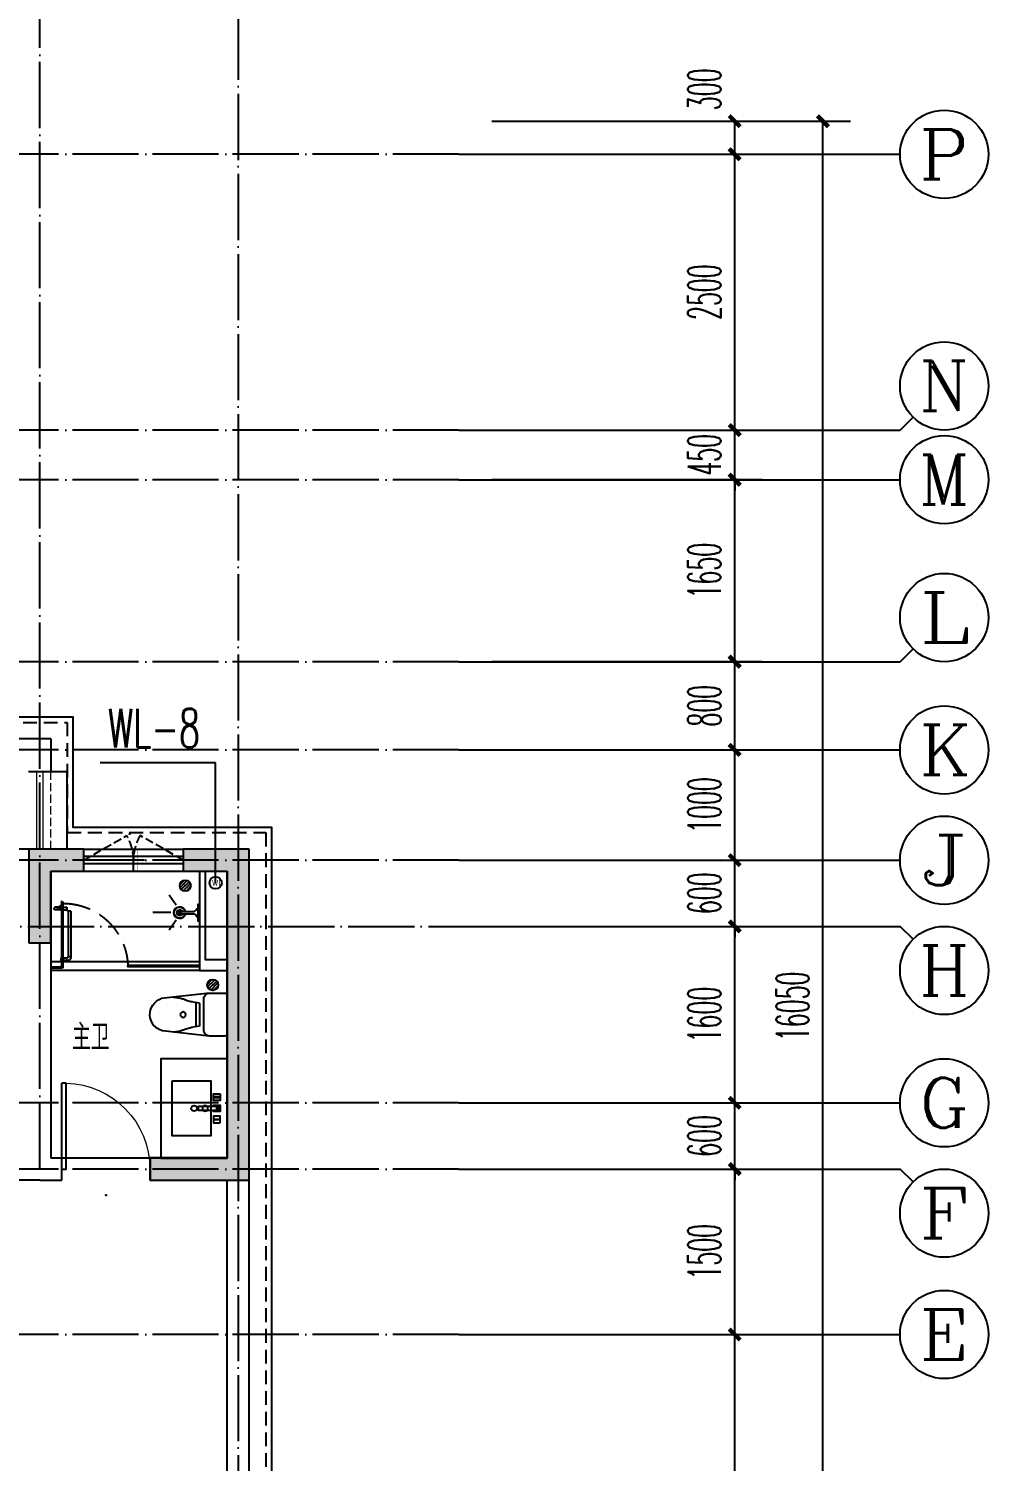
# Model space of a CAD drawing. Extents: x 27938 to 1507990, y 110129 to 923079.
# Drawn here: x 876017 to 884717, y 599099 to 612088 of the extents above; entities that cross this region are included whole.
import ezdxf
from ezdxf.enums import TextEntityAlignment as Align

# ---------------------------------------------------------------- set-up
doc = ezdxf.new("R2010")
doc.units = 0
doc.header["$LTSCALE"] = 1000
doc.header["$MEASUREMENT"] = 0
for name, pattern in [('DASH', [0.35, 0.25, -0.1]), ('DOTE', [2.42, 2, -0.2, 0.02, -0.2]), ('HIDDEN', [0.375, 0.25, -0.125])]:
    doc.linetypes.add(name, pattern=pattern)
for name, color, linetype in [('AXIS', 3, 'Continuous'), ('AXIS_TEXT', 7, 'Continuous'), ('COLUMN', 9, 'Continuous'), ('DIM_污水', 2, 'Continuous'), ('DOTE', 1, 'Continuous'), ('EQUIP_污水', 7, 'Continuous'), ('IP-bath&kitchen-JOHNSON', 4, 'Continuous'), ('LVTRY', 6, 'Continuous'), ('P-bath&kitchen-JOHNSON', 4, 'Continuous'), ('PUB_HATCH', 8, 'Continuous'), ('PUB_TEXT', 4, 'Continuous'), ('VPIPE-中水', 122, 'Continuous'), ('VPIPE-污水', 2, 'W'), ('WALL', 9, 'Continuous'), ('WINDOW', 4, 'Continuous'), ('WINDOW_TEXT', 7, 'Continuous'), ('机电标识类', 1, 'Continuous'), ('看线', 251, 'Continuous')]:
    doc.layers.add(name, color=color, linetype=linetype)
for name, color, linetype, lineweight in [('平面-栏杆', 135, 'Continuous', 15), ('平面-看线', 45, 'Continuous', 15), ('平面-空调室内机', 176, 'Continuous', 9), ('空调', 76, 'Continuous', 13)]:
    doc.layers.add(name, color=color, linetype=linetype, lineweight=lineweight)
doc.styles.add('_TCH_AXIS', font='COMPLEX', dxfattribs={"bigfont": 'GBCBIG'})
doc.styles.add('_TCH_DIM_T3', font='SIMPLEX.shx', dxfattribs={"width": 0.494118, "bigfont": 'GBCBIG.shx'})
doc.styles.add('_TCH_WINDOW', font='SIMPLEX.shx', dxfattribs={"width": 0.7, "height": 3.5, "bigfont": 'GBCBIG.shx'})
doc.styles.add('_TWT_SERIAL', font='SIMPLEX', dxfattribs={"width": 0.8, "height": 3.5, "bigfont": 'HZTXT'})
doc.styles.add('COMPLEX', font='COMPLEX')
doc.styles.get("Standard").update_dxf_attribs({"font": 'gbenor.shx', "bigfont": 'gbcbig.shx'})
doc.linetypes.add('W', pattern='A,3,-0.2,["W",Standard,S=0.25,R=0,X=-0.1,Y=-0.115],-0.2', length=3.4)
doc.dimstyles.new('_TCH_ARCH&&100', dxfattribs={"dimtxt": 297.5, "dimasz": 100, "dimexe": 250, "dimexo": 300, "dimgap": 126.25, "dimtad": 1, "dimdec": 0, "dimzin": 0, "dimdsep": 46, "dimtxsty": '_TCH_DIM_T3', "dimblk": 'ARCHTICK', "dimcen": 0.09, "dimclrt": 4, "dimazin": 2, "dimtfac": 1, "dimtdec": 0, "dimtix": 1, "dimtmove": 2, "dimatfit": 3, "dimfxl": 100, "dimtolj": 1, "dimtzin": 0, "dimarcsym": 0})

# ---------------------------------------------------------------- blocks, each defined once
blk = doc.blocks.new('rrrrrrrrrrrra')
at = {"color": 0}
for p, q in [((-112, 459), (-112, 324)), ((253, 484), (-87, 484)), ((278, 324), (278, 459)), ((-112, 324), (-64, -103)), ((-59, 271), (224, 271)), ((278, 324), (228, -116)), ((-21, 232), (-34, 154)), ((191, 200), (-26, 200)), ((186, 232), (-21, 232)), ((186, 232), (199, 154))]:
    blk.add_line(p, q, dxfattribs=at)
for centre, radius, start, end in [((-87, 459), 25, 90, 180), ((253, 459), 25, 0, 90), ((-59, 324), 53.3, 180, 270), ((224, 324), 53.3, 270, 0), ((-323, 210), 294, 333.5369, 351.4828), ((488, 210), 294, 188.5172, 206.4631), ((149, -3), 224, 158.5202, 180), ((16, -3), 224, 0, 21.4798), ((84, -64), 153, 195.0773, 340.1181)]:
    blk.add_arc(centre, radius, start, end, dxfattribs=at)
blk = doc.blocks.new('A$C1E0F638F')
at = {"color": 0}
for points in [[(500, 435), (500, 85), (0, 85), (0, 435)], [(270, 30), (230, 30), (230, 195), (270, 195)], [(120, 0), (180, 0), (180, 60), (120, 60)], [(147, 55), (153, 55), (153, 5), (147, 5)], [(230, 30), (270, 30), (270, 10), (230, 10)], [(380, 0), (320, 0), (320, 60), (380, 60)], [(353, 55), (347, 55), (347, 5), (353, 5)]]:
    blk.add_lwpolyline(points, close=True, dxfattribs=at)
blk.add_lwpolyline([(270, 60), (280, 60), (280, 0), (220, 0), (220, 60), (230, 60)], dxfattribs=at)
blk.add_circle((250, 236), 26, dxfattribs=at)
blk = doc.blocks.new('$lvtry$00000171')
at = {"color": 0}
for p, q in [((-74, 11), (-11, 74)), ((-70, -27), (27, 70)), ((-53, -53), (53, 53)), ((-27, -70), (70, 27)), ((11, -74), (74, -11))]:
    blk.add_line(p, q, dxfattribs=at)
blk.add_circle((0, 0), 75, dxfattribs=at)
blk.add_point((0, 0), dxfattribs=at)
blk = doc.blocks.new('135')
blk.add_hatch(color=0).paths.add_polyline_path([(5, 2), (4, -1), (-5, 2), (-4, 5)])
at = {"color": 0}
for p, q in [((-6, 19), (-3, 19)), ((-3, 19), (-6, 19)), ((-6, 3), (5, -2)), ((-6, 3), (-5, 3)), ((-5, 11), (-5, 31)), ((5, 11), (-5, 11)), ((5, 10), (-5, 10)), ((-5, 3), (-4, 6)), ((-4, 6), (5, 2)), ((0, 0), (0, 39)), ((6, 19), (3, 19)), ((3, 19), (6, 19)), ((4, -1), (5, 2)), ((5, 11), (5, 32)), ((4, -1), (6, -2))]:
    blk.add_line(p, q, dxfattribs=at)
for centre, radius, start, end in [((6, 16), 13.5, 151.0147, 204.8403), ((13, 4), 20.5, 163.0924, 182.0012), ((-6, 4), 1, 184.2275, 248.4661), ((-5, 22), 0.5, 335.7643, 151.0147), ((4, 18), 9.42, 155.7643, 171.9773), ((9, 15), 14.6, 166.278, 198.0953), ((14, 4), 19.5, 163.7443, 182.5269), ((-5, 3), 0.5, 181.9385, 247.2597), ((5, 22), 0.5, 29.8425, 204.574), ((-6, 17), 11.7, 10.475, 24.574), ((-6, 15), 12.4, 338.6449, 16.0476), ((29, 7), 24, 172.9439, 199.2318), ((-6, 16), 13.4, 334.9111, 29.8425), ((26, 6), 20.6, 169.1454, 199.9526), ((6, -1), 1.17, 247.4597, 19.9526), ((6, -1), 0.5, 247.4597, 19.2318)]:
    blk.add_arc(centre, radius, start, end, dxfattribs=at)
blk.add_open_spline([(-5, 31), (-4, 31), (-2, 33), (1, 29), (3, 31), (5, 32)], degree=3, knots=[0, 0, 0, 0, 3.066329, 6.218313, 11.124135, 11.124135, 11.124135, 11.124135], dxfattribs=at)
blk = doc.blocks.new('SDFAWERAWER')
at = {"layer": 'LVTRY', "color": 0}
for p, q in [((593941, -1242210), (593784, -1242595)), ((593965, -1242220), (593807, -1242604)), ((593941, -1242210), (593965, -1242220)), ((593988, -1242191), (593978, -1242214)), ((594007, -1242226), (593978, -1242214)), ((594017, -1242203), (593988, -1242191)), ((594016, -1242220), (594027, -1242193)), ((594016, -1242220), (594022, -1242223)), ((594026, -1242204), (594018, -1242222)), ((594018, -1242222), (594021, -1242220)), ((594025, -1242211), (594021, -1242220)), ((594023, -1242221), (594022, -1242223)), ((594022, -1242223), (594024, -1242222)), ((594023, -1242211), (594030, -1242194)), ((594024, -1242221), (594024, -1242222)), ((594025, -1242211), (594031, -1242197)), ((594027, -1242193), (594033, -1242195)), ((594028, -1242234), (594078, -1242255)), ((594030, -1242194), (594031, -1242197)), ((594032, -1242197), (594033, -1242195)), ((594033, -1242195), (594034, -1242197)), ((594034, -1242198), (594034, -1242197)), ((594047, -1242201), (594036, -1242229)), ((594036, -1242229), (594039, -1242230)), ((594037, -1242211), (594088, -1242232)), ((594039, -1242230), (594045, -1242214)), ((594039, -1242230), (594042, -1242228)), ((594042, -1242228), (594051, -1242205)), ((594050, -1242202), (594043, -1242218)), ((594047, -1242201), (594050, -1242202)), ((594050, -1242202), (594051, -1242205)), ((594057, -1242246), (594067, -1242223)), ((593784, -1242595), (593807, -1242604)), ((593803, -1242641), (593813, -1242618)), ((593803, -1242641), (593833, -1242653)), ((593813, -1242618), (593842, -1242630)), ((593842, -1242630), (593833, -1242653)), ((593834, -1242656), (593833, -1242653)), ((593845, -1242629), (593834, -1242656)), ((593836, -1242657), (593834, -1242656)), ((593848, -1242630), (593836, -1242657)), ((593845, -1242629), (593842, -1242630)), ((593848, -1242630), (593845, -1242629)), ((593847, -1242662), (593858, -1242634)), ((593847, -1242662), (593850, -1242663)), ((593850, -1242663), (593861, -1242635)), ((593852, -1242662), (593862, -1242637)), ((593858, -1242634), (593861, -1242635)), ((593861, -1242635), (593862, -1242637))]:
    blk.add_line(p, q, dxfattribs=at)
blk.add_lwpolyline([(593823, -1242717), (594046, -1242174), (594037, -1242170), (593814, -1242713)], close=True, dxfattribs=at)
blk.add_arc((594075, -1242240), 15.3, 281.7932, 33.7019, dxfattribs=at)
for centre, major_axis, start_param, end_param in [((593974, -1242224), (3.93, 9.6), 0, 1.570796), ((593817, -1242608), (13.5, 33.1), 1.570796, 3.141593), ((593817, -1242608), (3.93, 9.6), 1.570796, 3.141593)]:
    blk.add_ellipse(centre, major_axis=major_axis, ratio=1, start_param=start_param, end_param=end_param, dxfattribs=at)
at = {"layer": 'P-bath&kitchen-JOHNSON', "color": 0, "linetype": 'DASH'}
blk.add_arc((593810, -1242714), 586, 67.5369, 157.1325, dxfattribs=at)
at = {"layer": 'LVTRY', "color": 8, "xscale": -1, "rotation": 157.7329157530927}
blk.add_blockref('135', (594045, -1242162), dxfattribs=at)
blk = doc.blocks.new('A$C5DCB2F21')
at = {"layer": 'IP-bath&kitchen-JOHNSON', "color": 0}
for p, q in [((-68, -213), (-158, -275)), ((68, -213), (158, -275)), ((0, -261), (0, -425))]:
    blk.add_line(p, q, dxfattribs=at)
for centre, major_axis, ratio, start_param, end_param in [((0, -179), (-51, 0), 0.990052, -1.36297, 4.504563), ((0, -178), (-26.8, 0), 0.994812, -1.167677, 4.309269)]:
    blk.add_ellipse(centre, major_axis=major_axis, ratio=ratio, start_param=start_param, end_param=end_param, dxfattribs=at)
at = {"layer": 'LVTRY', "color": 0}
for p, q in [((74, 0), (-74, 0)), ((-10, -174), (-10, -49)), ((11, -174), (11, -49))]:
    blk.add_line(p, q, dxfattribs=at)
blk.add_lwpolyline([(74, 0), (74, -16), (-74, -16), (-74, 0)], dxfattribs=at)
for points in [[(-26, -31, -0.364142), (-38, -16, -0.020495)], [(-10, -49, 0.214893), (-26, -31, 7.649644)], [(11, -49, -0.21439), (26, -31, -7.649644)], [(26, -31, 0.364142), (38, -16, 0.020495)]]:
    blk.add_lwpolyline(points, format="xyb", dxfattribs=at)
blk.add_arc((0, -174), 10.5, 180, 0, dxfattribs=at)
for centre, major_axis, ratio, start_param, end_param in [((0, -181), (53.6, 0), 0.987577, 1.76809, 7.656688), ((-12, -165), (0, 1.43), 0.85, -1.570796, 4.712389), ((-12, -189), (0, 1.43), 0.85, 4.712389, 10.995574), ((12, -165), (0, 1.43), 0.85, 4.712389, 10.995574), ((12, -189), (0, 1.43), 0.85, 4.712389, 10.995574)]:
    blk.add_ellipse(centre, major_axis=major_axis, ratio=ratio, start_param=start_param, end_param=end_param, dxfattribs=at)
blk = doc.blocks.new('GDGDRGDGRD')
at = {"layer": 'IP-bath&kitchen-JOHNSON', "color": 0}
for p, q in [((490533, 524228), (491883, 524228)), ((490533, 524193), (491183, 524193)), ((490533, 524183), (491183, 524183)), ((490533, 524148), (491883, 524148)), ((491183, 524183), (491183, 524193)), ((491883, 524183), (491783, 524183)), ((491783, 524173), (491783, 524183)), ((491883, 524173), (491783, 524173))]:
    blk.add_line(p, q, dxfattribs=at)
for points in [[(490533, 525048), (490533, 524148), (490283, 524148)], [(490483, 525048), (490483, 524248), (490283, 524248)]]:
    blk.add_lwpolyline(points, dxfattribs=at)
at = {"layer": 'LVTRY', "color": 0}
blk.add_lwpolyline([(490883, 522448), (490283, 522448), (490283, 523348), (490883, 523348)], close=True, dxfattribs=at)
at = {"layer": 'IP-bath&kitchen-JOHNSON', "color": 8}
for name, p, rotation in [('A$C5DCB2F21', (490533, 524673), 90.008488524447), ('SDFAWERAWER', (-528536, 1449334), 22.25976934310711)]:
    blk.add_blockref(name, p, dxfattribs=dict(at, rotation=rotation))
at = {"layer": 'LVTRY', "color": 8, "xscale": -0.6666666667107826, "yscale": 0.6666666667107826}
for p in [(490663, 524918), (490413, 524018)]:
    blk.add_blockref('$lvtry$00000171', p, dxfattribs=at)
at = {"layer": 'LVTRY', "color": 8, "extrusion": (0, 0, -1), "xscale": -1, "zscale": -1, "rotation": 270}
blk.add_blockref('rrrrrrrrrrrra', (-490766, 523666), dxfattribs=at)
at = {"layer": 'LVTRY', "color": 8, "xscale": -1, "rotation": 270}
blk.add_blockref('A$C1E0F638F', (490347, 522649), dxfattribs=at)
blk = doc.blocks.new('GFDGFSDFGD')
at = {"layer": 'PUB_HATCH'}
for points in [[(469217, 373024), (468717, 373024), (468717, 372174), (468917, 372174), (468917, 372824), (469217, 372824)], [(470117, 373024), (470117, 372824), (470517, 372824), (470517, 370224), (469817, 370224), (469817, 370024), (470717, 370024), (470717, 373024)]]:
    blk.add_hatch(color=0, dxfattribs=at).paths.add_polyline_path(points)
at = {"layer": 'COLUMN', "color": 0}
for p, q in [((469217, 373024), (468717, 373024)), ((468717, 373024), (468717, 372174)), ((469217, 372824), (469217, 373024)), ((470117, 373024), (470117, 372824)), ((470717, 373024), (470117, 373024)), ((470717, 370024), (470717, 373024)), ((468917, 372174), (468917, 372824)), ((468917, 372824), (469217, 372824)), ((470117, 372824), (470517, 372824)), ((470517, 372824), (470517, 370224)), ((468717, 372174), (468917, 372174)), ((470517, 370224), (469817, 370224)), ((469817, 370224), (469817, 370024)), ((469817, 370024), (470717, 370024))]:
    blk.add_line(p, q, dxfattribs=at)
blk = doc.blocks.new('dongkong')
blk.add_wipeout([(-603756, 210771), (-603756, 210571), (-603836, 210571), (-603836, 210771)])
at = {"layer": '机电标识类', "color": 250, "linetype": 'DASH', "ltscale": 400}
for p, q in [((-603796, 210771), (-603796, 210571)), ((-603896, 210671), (-603696, 210671))]:
    blk.add_line(p, q, dxfattribs=at)
at = {"layer": '空调', "color": 6, "linetype": 'DASH', "const_width": 2}
blk.add_lwpolyline([(-603756, 210771), (-603756, 210571), (-603836, 210571), (-603836, 210771)], close=True, dxfattribs=at)
blk = doc.blocks.new('_ArchTick')
at = {"color": 0, "linetype": 'ByBlock', "const_width": 0.4}
blk.add_lwpolyline([(-0.5, -0.5), (0.5, 0.5)], dxfattribs=at)
blk = doc.blocks.new('*D828')
at = {"layer": 'AXIS', "color": 0, "lineweight": -2}
for p, q in [((880217, 600249), (882667, 600249)), ((882417, 597249), (882417, 600249)), ((880217, 597249), (882667, 597249))]:
    blk.add_line(p, q, dxfattribs=at)
at = {"layer": 'Defpoints', "color": 0}
for p in [(879917, 600249), (882417, 600249), (879917, 597249)]:
    blk.add_point(p, dxfattribs=at)
at = {"layer": 'AXIS', "color": 0, "lineweight": -2, "xscale": 100, "yscale": 100, "zscale": 100}
for p, rotation in [((882417, 600249), 90), ((882417, 597249), 270)]:
    blk.add_blockref('_ArchTick', p, dxfattribs=dict(at, rotation=rotation))
at = {"layer": 'AXIS', "color": 4, "insert": (882142, 598749), "char_height": 297.5, "attachment_point": 5, "rotation": 90, "style": '_TCH_DIM_T3'}
blk.add_mtext('\\A1;3000', dxfattribs=at)
blk = doc.blocks.new('*D829')
at = {"layer": 'AXIS', "color": 0, "lineweight": -2}
for p, q in [((880217, 601749), (882667, 601749)), ((882417, 600249), (882417, 601749)), ((880217, 600249), (882667, 600249))]:
    blk.add_line(p, q, dxfattribs=at)
at = {"layer": 'Defpoints', "color": 0}
for p in [(879917, 601749), (882417, 601749), (879917, 600249)]:
    blk.add_point(p, dxfattribs=at)
at = {"layer": 'AXIS', "color": 0, "lineweight": -2, "xscale": 100, "yscale": 100, "zscale": 100}
for p, rotation in [((882417, 601749), 90), ((882417, 600249), 270)]:
    blk.add_blockref('_ArchTick', p, dxfattribs=dict(at, rotation=rotation))
at = {"layer": 'AXIS', "color": 4, "insert": (882142, 600999), "char_height": 297.5, "attachment_point": 5, "rotation": 90, "style": '_TCH_DIM_T3'}
blk.add_mtext('\\A1;1500', dxfattribs=at)
blk = doc.blocks.new('*D830')
at = {"layer": 'AXIS', "color": 0, "lineweight": -2}
for p, q in [((882417, 602349), (882417, 602449)), ((880217, 602349), (882667, 602349)), ((882417, 601749), (882417, 602349)), ((880217, 601749), (882667, 601749)), ((882417, 601749), (882417, 601649))]:
    blk.add_line(p, q, dxfattribs=at)
at = {"layer": 'Defpoints', "color": 0}
for p in [(879917, 602349), (882417, 602349), (879917, 601749)]:
    blk.add_point(p, dxfattribs=at)
at = {"layer": 'AXIS', "color": 0, "lineweight": -2, "xscale": 100, "yscale": 100, "zscale": 100}
for p, rotation in [((882417, 602349), 270), ((882417, 601749), 90)]:
    blk.add_blockref('_ArchTick', p, dxfattribs=dict(at, rotation=rotation))
at = {"layer": 'AXIS', "color": 4, "insert": (882142, 602049), "char_height": 297.5, "attachment_point": 5, "rotation": 90, "style": '_TCH_DIM_T3'}
blk.add_mtext('\\A1;600', dxfattribs=at)
blk = doc.blocks.new('*D831')
at = {"layer": 'AXIS', "color": 0, "lineweight": -2}
for p, q in [((880217, 603949), (882667, 603949)), ((882417, 602349), (882417, 603949)), ((880217, 602349), (882667, 602349))]:
    blk.add_line(p, q, dxfattribs=at)
at = {"layer": 'Defpoints', "color": 0}
for p in [(879917, 603949), (882417, 603949), (879917, 602349)]:
    blk.add_point(p, dxfattribs=at)
at = {"layer": 'AXIS', "color": 0, "lineweight": -2, "xscale": 100, "yscale": 100, "zscale": 100}
for p, rotation in [((882417, 603949), 90), ((882417, 602349), 270)]:
    blk.add_blockref('_ArchTick', p, dxfattribs=dict(at, rotation=rotation))
at = {"layer": 'AXIS', "color": 4, "insert": (882142, 603149), "char_height": 297.5, "attachment_point": 5, "rotation": 90, "style": '_TCH_DIM_T3'}
blk.add_mtext('\\A1;1600', dxfattribs=at)
blk = doc.blocks.new('*D832')
at = {"layer": 'AXIS', "color": 0, "lineweight": -2}
for p, q in [((882417, 604549), (882417, 604649)), ((880217, 604549), (882667, 604549)), ((882417, 603949), (882417, 604549)), ((880217, 603949), (882667, 603949)), ((882417, 603949), (882417, 603849))]:
    blk.add_line(p, q, dxfattribs=at)
at = {"layer": 'Defpoints', "color": 0}
for p in [(879917, 604549), (882417, 604549), (879917, 603949)]:
    blk.add_point(p, dxfattribs=at)
at = {"layer": 'AXIS', "color": 0, "lineweight": -2, "xscale": 100, "yscale": 100, "zscale": 100}
for p, rotation in [((882417, 604549), 270), ((882417, 603949), 90)]:
    blk.add_blockref('_ArchTick', p, dxfattribs=dict(at, rotation=rotation))
at = {"layer": 'AXIS', "color": 4, "insert": (882142, 604249), "char_height": 297.5, "attachment_point": 5, "rotation": 90, "style": '_TCH_DIM_T3'}
blk.add_mtext('\\A1;600', dxfattribs=at)
blk = doc.blocks.new('*D833')
at = {"layer": 'AXIS', "color": 0, "lineweight": -2}
for p, q in [((880217, 605549), (882667, 605549)), ((882417, 604549), (882417, 605549)), ((880217, 604549), (882667, 604549))]:
    blk.add_line(p, q, dxfattribs=at)
at = {"layer": 'Defpoints', "color": 0}
for p in [(879917, 605549), (882417, 605549), (879917, 604549)]:
    blk.add_point(p, dxfattribs=at)
at = {"layer": 'AXIS', "color": 0, "lineweight": -2, "xscale": 100, "yscale": 100, "zscale": 100}
for p, rotation in [((882417, 605549), 90), ((882417, 604549), 270)]:
    blk.add_blockref('_ArchTick', p, dxfattribs=dict(at, rotation=rotation))
at = {"layer": 'AXIS', "color": 4, "insert": (882142, 605049), "char_height": 297.5, "attachment_point": 5, "rotation": 90, "style": '_TCH_DIM_T3'}
blk.add_mtext('\\A1;1000', dxfattribs=at)
blk = doc.blocks.new('*D834')
at = {"layer": 'AXIS', "color": 0, "lineweight": -2}
for p, q in [((880217, 606349), (882667, 606349)), ((882417, 605549), (882417, 606349)), ((880217, 605549), (882667, 605549))]:
    blk.add_line(p, q, dxfattribs=at)
at = {"layer": 'Defpoints', "color": 0}
for p in [(879917, 606349), (882417, 606349), (879917, 605549)]:
    blk.add_point(p, dxfattribs=at)
at = {"layer": 'AXIS', "color": 0, "lineweight": -2, "xscale": 100, "yscale": 100, "zscale": 100}
for p, rotation in [((882417, 606349), 90), ((882417, 605549), 270)]:
    blk.add_blockref('_ArchTick', p, dxfattribs=dict(at, rotation=rotation))
at = {"layer": 'AXIS', "color": 4, "insert": (882142, 605949), "char_height": 297.5, "attachment_point": 5, "rotation": 90, "style": '_TCH_DIM_T3'}
blk.add_mtext('\\A1;800', dxfattribs=at)
blk = doc.blocks.new('*D835')
at = {"layer": 'AXIS', "color": 0, "lineweight": -2}
for p, q in [((880217, 607999), (882667, 607999)), ((882417, 606349), (882417, 607999)), ((880217, 606349), (882667, 606349))]:
    blk.add_line(p, q, dxfattribs=at)
at = {"layer": 'Defpoints', "color": 0}
for p in [(879917, 607999), (882417, 607999), (879917, 606349)]:
    blk.add_point(p, dxfattribs=at)
at = {"layer": 'AXIS', "color": 0, "lineweight": -2, "xscale": 100, "yscale": 100, "zscale": 100}
for p, rotation in [((882417, 607999), 90), ((882417, 606349), 270)]:
    blk.add_blockref('_ArchTick', p, dxfattribs=dict(at, rotation=rotation))
at = {"layer": 'AXIS', "color": 4, "insert": (882142, 607174), "char_height": 297.5, "attachment_point": 5, "rotation": 90, "style": '_TCH_DIM_T3'}
blk.add_mtext('\\A1;1650', dxfattribs=at)
blk = doc.blocks.new('*D836')
at = {"layer": 'AXIS', "color": 0, "lineweight": -2}
for p, q in [((882417, 608449), (882417, 608549)), ((880217, 608449), (882667, 608449)), ((882417, 607999), (882417, 608449)), ((880217, 607999), (882667, 607999)), ((882417, 607999), (882417, 607899))]:
    blk.add_line(p, q, dxfattribs=at)
at = {"layer": 'Defpoints', "color": 0}
for p in [(879917, 608449), (882417, 608449), (879917, 607999)]:
    blk.add_point(p, dxfattribs=at)
at = {"layer": 'AXIS', "color": 0, "lineweight": -2, "xscale": 100, "yscale": 100, "zscale": 100}
for p, rotation in [((882417, 608449), 270), ((882417, 607999), 90)]:
    blk.add_blockref('_ArchTick', p, dxfattribs=dict(at, rotation=rotation))
at = {"layer": 'AXIS', "color": 4, "insert": (882142, 608224), "char_height": 297.5, "attachment_point": 5, "rotation": 90, "style": '_TCH_DIM_T3'}
blk.add_mtext('\\A1;450', dxfattribs=at)
blk = doc.blocks.new('*D837')
at = {"layer": 'AXIS', "color": 0, "lineweight": -2}
for p, q in [((880217, 610949), (882667, 610949)), ((882417, 608449), (882417, 610949)), ((880217, 608449), (882667, 608449))]:
    blk.add_line(p, q, dxfattribs=at)
at = {"layer": 'Defpoints', "color": 0}
for p in [(879917, 610949), (882417, 610949), (879917, 608449)]:
    blk.add_point(p, dxfattribs=at)
at = {"layer": 'AXIS', "color": 0, "lineweight": -2, "xscale": 100, "yscale": 100, "zscale": 100}
for p, rotation in [((882417, 610949), 90), ((882417, 608449), 270)]:
    blk.add_blockref('_ArchTick', p, dxfattribs=dict(at, rotation=rotation))
at = {"layer": 'AXIS', "color": 4, "insert": (882142, 609699), "char_height": 297.5, "attachment_point": 5, "rotation": 90, "style": '_TCH_DIM_T3'}
blk.add_mtext('\\A1;2500', dxfattribs=at)
blk = doc.blocks.new('*D838')
at = {"layer": 'AXIS', "color": 0, "lineweight": -2}
for p, q in [((880217, 611249), (882667, 611249)), ((882417, 610949), (882417, 611249)), ((880217, 610949), (882667, 610949))]:
    blk.add_line(p, q, dxfattribs=at)
at = {"layer": 'Defpoints', "color": 0}
for p in [(879917, 611249), (882417, 611249), (879917, 610949)]:
    blk.add_point(p, dxfattribs=at)
at = {"layer": 'AXIS', "color": 0, "lineweight": -2, "xscale": 100, "yscale": 100, "zscale": 100}
for p, rotation in [((882417, 611249), 90), ((882417, 610949), 270)]:
    blk.add_blockref('_ArchTick', p, dxfattribs=dict(at, rotation=rotation))
at = {"layer": 'AXIS', "color": 4, "insert": (882142, 611538), "char_height": 297.5, "attachment_point": 5, "rotation": 90, "style": '_TCH_DIM_T3'}
blk.add_mtext('\\A1;300', dxfattribs=at)
blk = doc.blocks.new('*D839')
at = {"layer": 'AXIS', "color": 0, "lineweight": -2}
for p, q in [((880217, 611249), (883467, 611249)), ((883217, 595199), (883217, 611249)), ((880217, 595199), (883467, 595199))]:
    blk.add_line(p, q, dxfattribs=at)
at = {"layer": 'Defpoints', "color": 0}
for p in [(879917, 611249), (883217, 611249), (879917, 595199)]:
    blk.add_point(p, dxfattribs=at)
at = {"layer": 'AXIS', "color": 0, "lineweight": -2, "xscale": 100, "yscale": 100, "zscale": 100}
for p, rotation in [((883217, 611249), 90), ((883217, 595199), 270)]:
    blk.add_blockref('_ArchTick', p, dxfattribs=dict(at, rotation=rotation))
at = {"layer": 'AXIS', "color": 4, "insert": (882942, 603224), "char_height": 297.5, "attachment_point": 5, "rotation": 90, "style": '_TCH_DIM_T3'}
blk.add_mtext('\\A1;16050', dxfattribs=at)
blk = doc.blocks.new('$DorLib2D$00000001')
at = {"color": 0}
for p, q in [((0.45, 0.975), (0.5, 0.975)), ((0.45, 0), (0.45, 0.975)), ((0.5, 0), (0.5, 0.975)), ((0.5, 0), (0.45, 0))]:
    blk.add_line(p, q, dxfattribs=at)
at = {"color": 0, "lineweight": 13}
blk.add_arc((0.475, 0), 0.975, 91.4693, 180, dxfattribs=at)
blk = doc.blocks.new('$WINLIB2D$00000001')
at = {"color": 0}
for points in [[(-0.5, 0.5), (-0.5, -0.5)], [(-0.5, 0.5), (0.5, 0.5)], [(0.5, -0.5), (0.5, 0.5)], [(0.5, 0.167), (-0.5, 0.167)], [(0.5, -0.167), (-0.5, -0.167)], [(-0.5, -0.5), (0.5, -0.5)]]:
    blk.add_lwpolyline(points, dxfattribs=at)
blk = doc.blocks.new('_AXISO')
at = {"color": 0}
blk.add_circle((0, 0), 0.5, dxfattribs=at)
at = {"layer": 'AXIS_TEXT', "color": 0, "style": 'COMPLEX', "width": 1.041667}
blk.add_attdef('A', text='', height=0.56, dxfattribs=at).set_placement((-0.25, -0.28), (0.25, -0.28), align=Align.FIT)
blk = doc.blocks.new('$TwtSys$00000147')
blk.add_circle((0, 0, 0), 25)

msp = doc.modelspace()

# ---------------------------------------------------------------- linework, layer by layer
at = {"layer": 'AXIS', "color": 8}
for p, q in [((879916.6, 610948.8), (883916.6, 610948.8)), ((884033.7, 608566), (883916.6, 608448.8)), ((879916.6, 608448.8), (883916.6, 608448.8)), ((879916.6, 607998.8), (883916.6, 607998.8)), ((884033.7, 606466), (883916.6, 606348.8)), ((879916.6, 606348.8), (883916.6, 606348.8)), ((879916.6, 605548.8), (883916.6, 605548.8)), ((879916.6, 604548.8), (883916.6, 604548.8)), ((879916.6, 603949.1), (883916.6, 603949.1)), ((884033.7, 603831.9), (883916.6, 603949.1)), ((879916.6, 602348.8), (883916.6, 602348.8)), ((879916.6, 601748.8), (883916.6, 601748.8)), ((884033.7, 601631.7), (883916.6, 601748.8)), ((879916.6, 600248.8), (883916.6, 600248.8))]:
    msp.add_line(p, q, dxfattribs=at)
at = {"layer": 'DIM_污水'}
for p, q in [((877711.5, 605431.4), (876666, 605431.4)), ((877711.5, 604343.8), (877711.5, 605431.4))]:
    msp.add_line(p, q, dxfattribs=at)
at = {"layer": 'DOTE', "color": 169, "linetype": 'DOTE', "ltscale": 0.3}
for p, q in [((876116.6, 601748.8), (876116.6, 612948.8)), ((877916.6, 612948.8), (877916.6, 593448.8)), ((879916.6, 610948.8), (825916.6, 610948.8)), ((879916.6, 608448.8), (825916.6, 608448.8)), ((879916.6, 607998.8), (825916.6, 607998.8)), ((879916.6, 606348.8), (825916.6, 606348.8)), ((879916.6, 605548.8), (825916.6, 605548.8)), ((825916.6, 603949.1), (879916.6, 603949.1)), ((879916.6, 602348.8), (825916.6, 602348.8)), ((879916.6, 601748.8), (825916.6, 601748.8)), ((879916.6, 600248.8), (825916.6, 600248.8))]:
    msp.add_line(p, q, dxfattribs=at)
at = {"layer": 'VPIPE-中水', "color": 8, "linetype": 'Continuous'}
msp.add_circle((877711.4, 604343.8), 55, dxfattribs=at)
at = {"layer": 'VPIPE-污水'}
msp.add_circle((877711.5, 604343.8), 55, dxfattribs=at)
at = {"layer": 'WALL', "color": 8}
for p, q in [((876216.6, 605648.8), (875616.6, 605648.8)), ((876216.6, 605648.8), (876216.6, 605348.8)), ((876216.6, 605348.8), (876016.6, 605348.8)), ((876116.6, 604648.8), (875416.6, 604648.8)), ((876516.5, 604648.8), (876116.6, 604648.8)), ((876516.5, 604448.8), (876516.5, 604648.8)), ((878016.6, 604648.8), (877416.5, 604648.8)), ((877416.5, 604648.8), (877416.5, 604448.8)), ((878016.6, 601748.8), (878016.6, 604648.8)), ((876216.6, 604448.8), (876516.5, 604448.8)), ((876216.6, 604448.8), (876216.6, 601848.8)), ((877416.5, 604448.8), (877816.6, 604448.8)), ((877816.6, 601848.8), (877816.6, 604448.8)), ((876316.6, 601848.8), (876216.6, 601848.8)), ((876316.6, 601648.8), (876316.6, 601848.8)), ((877816.6, 601848.8), (877116.6, 601848.8)), ((877116.6, 601848.8), (877116.6, 601648.8)), ((878016.6, 596548.8), (878016.6, 601748.8)), ((876116.6, 601648.8), (874516.6, 601648.8)), ((876116.6, 601648.8), (876316.6, 601648.8)), ((877116.6, 601648.8), (877816.6, 601648.8)), ((877816.6, 596748.8), (877816.6, 601648.8))]:
    msp.add_line(p, q, dxfattribs=at)
at = {"layer": 'WINDOW', "color": 8}
msp.add_line((877116.6, 601848.8), (876316.6, 601848.8), dxfattribs=at)
at = {"layer": '平面-栏杆', "color": 8}
for points in [[(876086.3, 605348.8), (876086.6, 604648.8)], [(876146.3, 605348.8), (876146.6, 604648.8)]]:
    msp.add_lwpolyline(points, dxfattribs=at)
at = {"layer": '平面-看线', "color": 8, "linetype": 'DASH', "ltscale": 0.3}
msp.add_line((876216.6, 604648.8), (876216.3, 605348.8), dxfattribs=at)
at = {"layer": '看线', "color": 8, "ltscale": 0.5}
msp.add_lwpolyline([(876366.3, 604648.8), (876366.3, 605348.8), (876216.3, 605348.8)], dxfattribs=at)

# ---------------------------------------------------------------- block references
at = {"color": 8}
msp.add_blockref('GFDGFSDFGD', (407300, 231625.1), dxfattribs=at)
at = {"color": 8, "xscale": -1}
msp.add_blockref('GDGDRGDGRD', (1368098.9, 79400.3), dxfattribs=at)
at = {"layer": 'AXIS', "color": 8}
ref = msp.add_blockref('_AXISO', (884316.6, 610948.8), dxfattribs=dict(at, xscale=800, yscale=800, zscale=800))
ref.add_attrib('A', 'P', dxfattribs={"layer": 'AXIS_TEXT', "color": 8, "ltscale": 0.5, "height": 452.5, "style": '_TCH_AXIS', "width": 1.235294}).set_placement((884090.3, 610722.5), (884542.9, 610722.5), align=Align.FIT)
ref = msp.add_blockref('_AXISO', (884316.6, 608848.8), dxfattribs=dict(at, xscale=800, yscale=800, zscale=800))
ref.add_attrib('A', 'N', dxfattribs={"layer": 'AXIS_TEXT', "color": 8, "ltscale": 0.5, "height": 452.5, "style": '_TCH_AXIS', "width": 1.105263}).set_placement((884090.3, 608622.5), (884542.9, 608622.5), align=Align.FIT)
ref = msp.add_blockref('_AXISO', (884316.6, 607998.8), dxfattribs=dict(at, xscale=800, yscale=800, zscale=800))
ref.add_attrib('A', 'M', dxfattribs={"layer": 'AXIS_TEXT', "color": 8, "ltscale": 0.5, "height": 452.5, "style": '_TCH_AXIS'}).set_placement((884090.3, 607772.5), (884542.9, 607772.5), align=Align.FIT)
ref = msp.add_blockref('_AXISO', (884316.6, 606748.8), dxfattribs=dict(at, xscale=800, yscale=800, zscale=800))
ref.add_attrib('A', 'L', dxfattribs={"layer": 'AXIS_TEXT', "color": 8, "ltscale": 0.5, "height": 452.5, "style": '_TCH_AXIS', "width": 1.4}).set_placement((884090.3, 606522.5), (884542.9, 606522.5), align=Align.FIT)
ref = msp.add_blockref('_AXISO', (884316.6, 605548.8), dxfattribs=dict(at, xscale=800, yscale=800, zscale=800))
ref.add_attrib('A', 'K', dxfattribs={"layer": 'AXIS_TEXT', "color": 8, "ltscale": 0.5, "height": 452.5, "style": '_TCH_AXIS', "width": 1.105263}).set_placement((884090.3, 605322.5), (884542.9, 605322.5), align=Align.FIT)
ref = msp.add_blockref('_AXISO', (884316.6, 604548.8), dxfattribs=dict(at, xscale=800, yscale=800, zscale=800))
ref.add_attrib('A', 'J', dxfattribs={"layer": 'AXIS_TEXT', "color": 8, "ltscale": 0.5, "height": 452.5, "style": '_TCH_AXIS', "width": 1.909091}).set_placement((884090.3, 604322.5), (884542.9, 604322.5), align=Align.FIT)
ref = msp.add_blockref('_AXISO', (884316.6, 603549.1), dxfattribs=dict(at, xscale=800, yscale=800, zscale=800))
ref.add_attrib('A', 'H', dxfattribs={"layer": 'AXIS_TEXT', "color": 8, "ltscale": 0.5, "height": 452.5, "style": '_TCH_AXIS', "width": 1.05}).set_placement((884090.3, 603322.8), (884542.9, 603322.8), align=Align.FIT)
ref = msp.add_blockref('_AXISO', (884316.6, 602348.8), dxfattribs=dict(at, xscale=800, yscale=800, zscale=800))
ref.add_attrib('A', 'G', dxfattribs={"layer": 'AXIS_TEXT', "color": 8, "ltscale": 0.5, "height": 452.5, "style": '_TCH_AXIS', "width": 1.166667}).set_placement((884090.3, 602122.5), (884542.9, 602122.5), align=Align.FIT)
ref = msp.add_blockref('_AXISO', (884316.6, 601348.8), dxfattribs=dict(at, xscale=800, yscale=800, zscale=800))
ref.add_attrib('A', 'F', dxfattribs={"layer": 'AXIS_TEXT', "color": 8, "ltscale": 0.5, "height": 452.5, "style": '_TCH_AXIS', "width": 1.3125}).set_placement((884090.3, 601122.5), (884542.9, 601122.5), align=Align.FIT)
ref = msp.add_blockref('_AXISO', (884316.6, 600248.8), dxfattribs=dict(at, xscale=800, yscale=800, zscale=800))
ref.add_attrib('A', 'E', dxfattribs={"layer": 'AXIS_TEXT', "color": 8, "ltscale": 0.5, "height": 452.5, "style": '_TCH_AXIS', "width": 1.3125}).set_placement((884090.3, 600022.5), (884542.9, 600022.5), align=Align.FIT)
at = {"layer": 'EQUIP_污水', "yscale": -1, "rotation": 180}
for p in [(877416.6, 603148.8), (877616.5, 602298.8)]:
    msp.add_blockref('$TwtSys$00000147', p, dxfattribs=at)
at = {"layer": 'WINDOW', "color": 8}
ref = msp.add_blockref('$DorLib2D$00000001', (876716.6, 601748.8), dxfattribs=dict(at, xscale=800, yscale=-800, zscale=800, rotation=179.9999999939821))
ref.add_attrib('A', 'M0822', (876709.7, 601508.3), dxfattribs={"layer": 'WINDOW_TEXT', "color": 8, "ltscale": 0.5, "height": 5.95, "rotation": 360, "style": '_TCH_WINDOW', "width": 0.494118})

# ---------------------------------------------------------------- texts
at = {"layer": 'DIM_污水', "color": 7, "style": '_TWT_SERIAL', "width": 0.64}
msp.add_text('WL-8', height=350, dxfattribs=at).set_placement((876736, 605571.4))
at = {"layer": 'PUB_TEXT', "color": 8}
for s, height, p in [('WL', 56, (877676.4, 604315.8)), ('主卫', 236.31, (876409.9, 602826.6))]:
    msp.add_text(s, height=height, dxfattribs=at).set_placement(p)

# ---------------------------------------------------------------- dimensions: what is measured, and where the dimension line sits
at = {"layer": 'AXIS', "color": 8}
dim = msp.add_linear_dim(base=(882416.6, 611248.8), p1=(879916.6, 610948.8), p2=(879916.6, 611248.8), angle=90, dimstyle='_TCH_ARCH&&100', dxfattribs=at)
dim.commit()
dim.dimension.update_dxf_attribs({"geometry": '*D838', "text_midpoint": (882141.6, 611537.8), "dimtype": 129})
for p1, p2, distance, picture, middle in [((879916.6, 595198.8), (879916.6, 611248.8), -3300, '*D839', (882941.6, 603223.8)), ((879916.6, 608448.8), (879916.6, 610948.8), -2500, '*D837', (882141.6, 609698.8)), ((879916.6, 607998.8), (879916.6, 608448.8), -2500, '*D836', (882141.6, 608223.8)), ((879916.6, 606348.8), (879916.6, 607998.8), -2500, '*D835', (882141.6, 607173.8)), ((879916.6, 605548.8), (879916.6, 606348.8), -2500, '*D834', (882141.6, 605948.8)), ((879916.6, 604548.8), (879916.6, 605548.8), -2500, '*D833', (882141.6, 605048.8)), ((879916.6, 603949.1), (879916.6, 604548.8), -2500, '*D832', (882141.6, 604248.9)), ((879916.6, 602348.8), (879916.6, 603949.1), -2500, '*D831', (882141.6, 603148.9)), ((879916.6, 601748.8), (879916.6, 602348.8), -2500, '*D830', (882141.6, 602048.8)), ((879916.6, 600248.8), (879916.6, 601748.8), -2500, '*D829', (882141.6, 600998.8)), ((879916.6, 597248.8), (879916.6, 600248.8), -2500, '*D828', (882141.6, 598748.8))]:
    dim = msp.add_aligned_dim(p1=p1, p2=p2, distance=distance, dimstyle='_TCH_ARCH&&100', dxfattribs=at)
    dim.commit()
    dim.dimension.update_dxf_attribs({"geometry": picture, "text_midpoint": middle})

# ---------------------------------------------------------------- next in the draw order: block references
at = {"layer": '平面-空调室内机', "color": 8, "ltscale": 0.3, "rotation": 180}
msp.add_blockref('dongkong', (273170.5, 815219.8), dxfattribs=at)

# ---------------------------------------------------------------- next in the draw order: linework, layer by layer
at = {"layer": 'DOTE', "color": 169, "linetype": 'DOTE', "ltscale": 0.3}
msp.add_line((879916.6, 604548.8), (825916.6, 604548.8), dxfattribs=at)
at = {"layer": 'WINDOW', "color": 8, "linetype": 'DASH', "ltscale": 0.3}
for points in [[(876516.5, 604548.8), (876906.2, 604773.7, -0.1316053), (876966.5, 604548.8)], [(877416.5, 604548.8), (877026.7, 604773.7, 0.1316053), (876966.5, 604548.8)]]:
    msp.add_lwpolyline(points, format="xyb", dxfattribs=at)
at = {"layer": '看线', "color": 8, "linetype": 'HIDDEN', "ltscale": 0.5}
msp.add_lwpolyline([(867866.6, 608048.8), (867866.6, 606598.8), (869966.6, 606598.8), (869966.6, 605798.8), (876366.6, 605798.8), (876366.6, 604798.8), (878166.6, 604798.8), (878166.6, 596398.8), (875216.6, 596398.8)], dxfattribs=at)
at = {"layer": '看线', "color": 8}
msp.add_lwpolyline([(867916.6, 608048.8), (867916.6, 606648.8), (870016.6, 606648.8), (870016.6, 605848.8), (876416.6, 605848.8), (876416.6, 604848.8), (878216.6, 604848.8), (878216.6, 596348.8), (875366.6, 596348.8)], dxfattribs=at)

# ---------------------------------------------------------------- next in the draw order: block references
at = {"layer": 'WINDOW', "color": 8}
ref = msp.add_blockref('$WINLIB2D$00000001', (876966.5, 604548.8), dxfattribs=dict(at, xscale=-900, yscale=200, zscale=-900, rotation=180.000000003513))
ref.add_attrib('A', 'C0914', (876925.2, 604784.2), dxfattribs={"layer": 'WINDOW_TEXT', "color": 8, "ltscale": 0.5, "height": 4.25, "rotation": 0, "style": '_TCH_WINDOW', "width": 0.494118})

doc.saveas('drawing.dxf')
